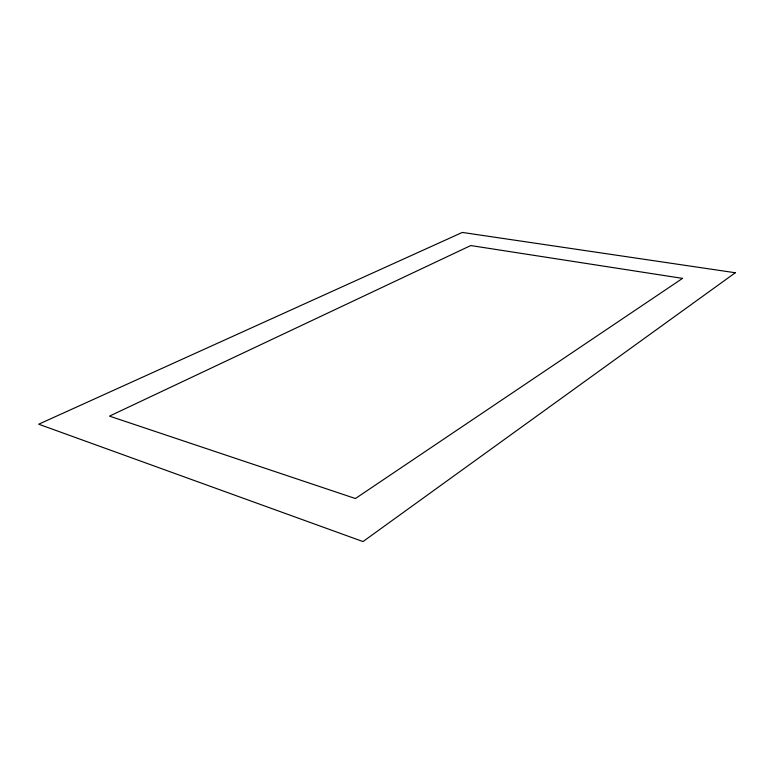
<?xml version="1.0" encoding="UTF-8"?>
<svg xmlns="http://www.w3.org/2000/svg" width="774" height="774" viewBox="0 0 774 774"><rect width="100%" height="100%" fill="white"/><g stroke="black" fill="none" stroke-linecap="round" stroke-linejoin="round"><path stroke-width="1.16" d="M735.3 272.748L362.996 541.568L38.7 424.21L462.31 232.432L735.3 272.748M682.552 278.379L355.411 498.533L109.482 416.122L470.766 245.552L682.552 278.379"/></g></svg>
